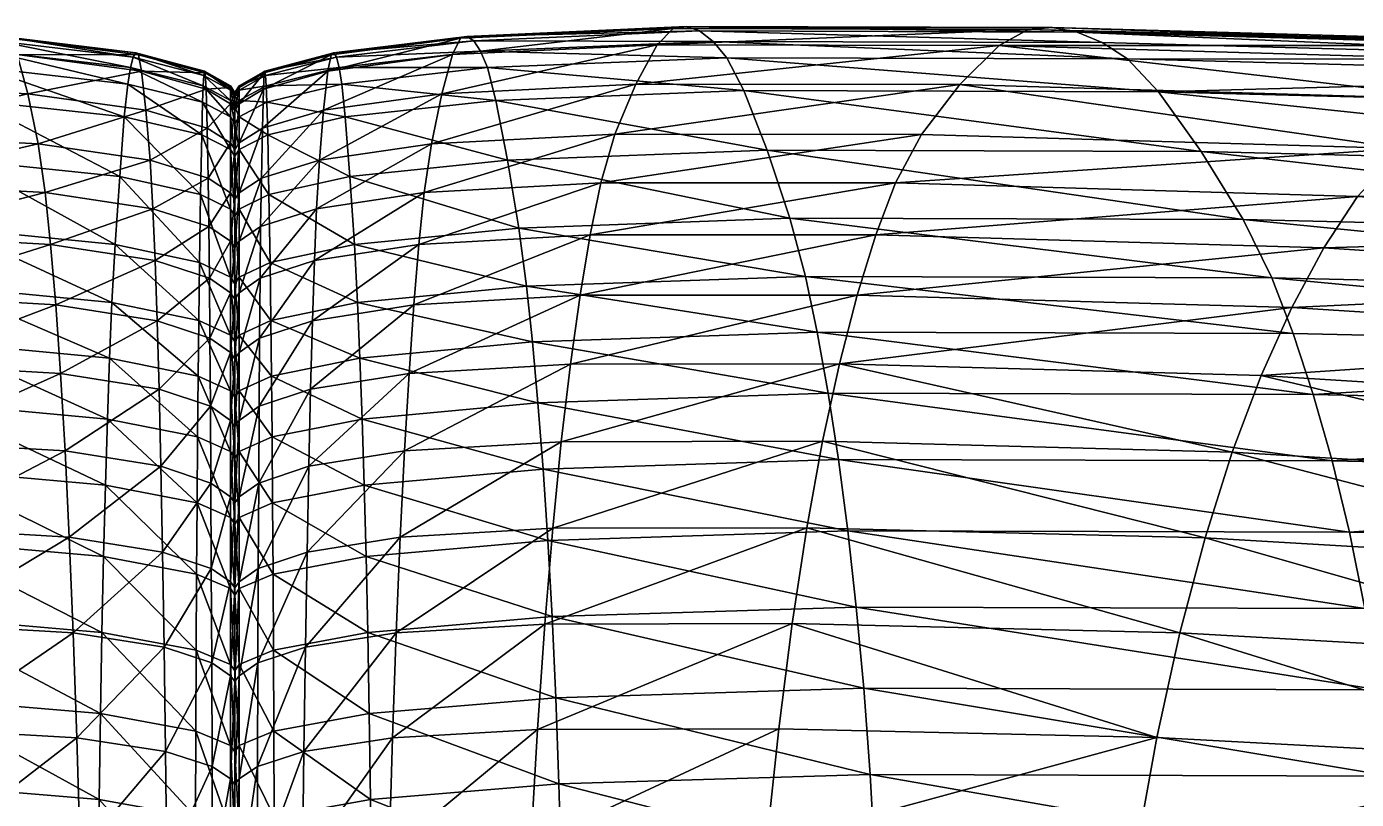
# Model space of a CAD drawing. Header units: centimetres. Extents: x -472 to 472, y -389 to 389.
# Drawn here: x 11.6 to 88.1, y 344.2 to 388.6 of the extents above; entities that cross this region are included whole.
import ezdxf

# ---------------------------------------------------------------- set-up
doc = ezdxf.new("R2010")
doc.units = ezdxf.units.CM
doc.layers.add('Box001', color=7, linetype='Continuous', true_color=0x8c58e1)

msp = doc.modelspace()

# ---------------------------------------------------------------- meshes
at = {"layer": 'Box001', "color": 34, "true_color": 0xb1581a}
mesh = msp.add_polyface(dxfattribs=at)
corners = [(-4.699, 386.861, 60.257), (9.079, 386.294, 60.283), (8.593, 384.409, 31.081), (-3.912, 387.802, 83.367), (9.472, 387.234, 83.385), (-2.356, 388.649, 128.463), (10.25, 388.082, 128.462), (9.863, 387.832, 106.145), (-3.129, 388.4, 106.136), (-5.67, 384.976, 31.044), (7.924, 380.979, -9.982), (0.543, 385.347, 210.969), (11.7, 384.782, 210.919), (11.085, 387.039, 176.159), (-0.686, 387.606, 176.185), (1.741, 382.467, 244.727), (12.299, 381.906, 244.651), (2.557, 379.668, 267.585), (12.706, 379.11, 267.488), (-1.597, 388.546, 150.248), (10.629, 387.978, 150.237), (17.759, 386.886, 106.159), (17.913, 387.135, 128.461), (17.602, 386.289, 83.415), (17.445, 385.349, 60.327), (17.25, 383.465, 31.142), (16.983, 380.037, -9.897), (18.733, 380.97, 244.524), (18.493, 383.841, 210.836), (18.247, 386.095, 176.116), (18.065, 387.032, 150.219)]
mesh.append_faces([[corners[k] for k in face] for face in [(0, 1, 2), (3, 4, 1), (5, 6, 7), (8, 7, 4), (9, 2, 10), (11, 12, 13), (13, 14, 11), (12, 11, 15), (15, 16, 12), (17, 18, 16), (16, 15, 17), (19, 20, 6), (20, 19, 14), (14, 13, 20), (21, 7, 6), (6, 22, 21), (7, 21, 23), (23, 4, 7), (1, 24, 25), (25, 2, 1), (24, 1, 4), (4, 23, 24), (26, 10, 2), (2, 25, 26), (27, 16, 18), (12, 28, 29), (29, 13, 12), (28, 12, 16), (16, 27, 28), (20, 30, 22), (22, 6, 20), (30, 20, 13), (13, 29, 30)]], dxfattribs={"vtx2": -1, "color": 34})
mesh = msp.add_polyface(dxfattribs=at)
corners = [(50.334, 388.4, 106.136), (37.342, 387.832, 106.145), (36.955, 388.082, 128.462), (49.561, 388.649, 128.463), (72.046, 388.337, 106.167), (73.484, 387.736, 83.397), (51.117, 387.802, 83.367), (37.733, 387.234, 83.385), (76.715, 384.905, 31.074), (52.876, 384.976, 31.044), (51.904, 386.861, 60.257), (38.127, 386.294, 60.283), (38.612, 384.409, 31.081), (74.93, 386.793, 60.286), (54.213, 381.544, -10.033), (39.281, 380.979, -9.982), (79.172, 381.472, -10.002), (48.802, 388.546, 150.248), (69.231, 388.492, 150.282), (70.625, 388.59, 128.495), (36.576, 387.978, 150.237), (36.12, 387.039, 176.159), (47.892, 387.606, 176.185), (67.557, 387.56, 176.222), (34.907, 381.906, 244.651), (45.464, 382.467, 244.727), (46.662, 385.347, 210.969), (65.296, 385.313, 211.009), (63.093, 382.447, 244.768), (35.506, 384.782, 210.919), (44.649, 379.668, 267.585), (61.592, 379.658, 267.626), (34.499, 379.11, 267.488)]
mesh.append_faces([[corners[k] for k in face] for face in [(0, 1, 2), (2, 3, 0), (4, 0, 3), (5, 6, 0), (1, 0, 6), (6, 7, 1), (8, 9, 10), (11, 10, 9), (9, 12, 11), (10, 11, 7), (7, 6, 10), (13, 10, 6), (14, 15, 12), (12, 9, 14), (16, 14, 9), (17, 18, 19), (19, 3, 17), (20, 17, 3), (3, 2, 20), (17, 20, 21), (21, 22, 17), (18, 17, 22), (22, 23, 18), (24, 25, 26), (27, 26, 25), (25, 28, 27), (26, 27, 23), (23, 22, 26), (29, 26, 22), (22, 21, 29), (30, 31, 28), (28, 25, 30), (32, 30, 25)]], dxfattribs={"vtx2": -1, "color": 34})
mesh = msp.add_polyface(dxfattribs=at)
corners = [(49.561, 388.649, 128.463), (70.625, 388.59, 128.495), (72.046, 388.337, 106.167), (50.334, 388.4, 106.136), (73.484, 387.736, 83.397), (51.904, 386.861, 60.257), (74.93, 386.793, 60.286), (76.715, 384.905, 31.074), (51.117, 387.802, 83.367), (54.213, 381.544, -10.033), (79.172, 381.472, -10.002), (81.582, 377.553, -50.989), (55.524, 377.628, -51.022), (52.876, 384.976, 31.044), (87.696, 359.584, -167.553), (58.852, 359.669, -167.599), (58.311, 363.769, -146.581), (86.702, 363.687, -146.539), (88.592, 355.192, -187.807), (59.339, 355.281, -187.856), (83.229, 374.211, -79.934), (56.42, 374.287, -79.969), (84.459, 371.006, -102.629), (57.09, 371.083, -102.666), (57.722, 367.575, -124.904), (85.62, 367.496, -124.864), (77.955, 353.799, 356.139), (79.398, 359.261, 343.696), (56.501, 359.842, 343.958), (59.392, 373.211, 300.783), (84.377, 372.509, 300.691), (86.229, 375.932, 284.573), (60.467, 376.671, 284.619), (58.37, 369.263, 316.084), (82.617, 368.6, 315.94), (80.955, 364.189, 330.285), (57.405, 364.812, 330.487), (67.557, 387.56, 176.222), (65.296, 385.313, 211.009), (94.523, 384.457, 211.061), (63.093, 382.447, 244.768), (90.742, 381.636, 244.791), (88.164, 378.884, 267.617), (61.592, 379.658, 267.626)]
mesh.append_faces([[corners[k] for k in face] for face in [(0, 1, 2), (3, 2, 4), (5, 6, 7), (8, 4, 6), (9, 10, 11), (11, 12, 9), (13, 7, 10), (14, 15, 16), (16, 17, 14), (18, 19, 15), (20, 21, 12), (12, 11, 20), (21, 20, 22), (22, 23, 21), (24, 25, 17), (17, 16, 24), (25, 24, 23), (23, 22, 25), (26, 27, 28), (29, 30, 31), (31, 32, 29), (30, 29, 33), (33, 34, 30), (35, 34, 33), (33, 36, 35), (27, 35, 36), (36, 28, 27), (37, 38, 39), (38, 40, 41), (42, 43, 32), (32, 31, 42), (41, 40, 43)]], dxfattribs={"vtx2": -1, "color": 34})
mesh = msp.add_polyface(dxfattribs=at)
corners = [(106.097, 387.392, 106.271), (72.046, 388.337, 106.167), (70.625, 388.59, 128.495), (103.661, 387.656, 128.591), (108.563, 386.782, 83.51), (73.484, 387.736, 83.397), (111.041, 385.832, 60.409), (114.102, 383.939, 31.211), (76.715, 384.905, 31.074), (74.93, 386.793, 60.286), (122.444, 376.578, -50.803), (81.582, 377.553, -50.989), (79.172, 381.472, -10.002), (118.313, 380.5, -9.841), (59.339, 355.281, -187.856), (88.592, 355.192, -187.807), (89.379, 350.515, -207.201), (58.852, 359.669, -167.599), (87.696, 359.584, -167.553), (125.267, 373.233, -79.727), (83.229, 374.211, -79.934), (127.377, 370.025, -102.403), (84.459, 371.006, -102.629), (86.702, 363.687, -146.539), (85.62, 367.496, -124.864), (129.367, 366.513, -124.616), (79.398, 359.261, 343.696), (77.955, 353.799, 356.139), (103.629, 352.347, 355.284), (105.771, 357.705, 342.996), (115.951, 373.991, 284.421), (86.229, 375.932, 284.573), (84.377, 372.509, 300.691), (113.192, 370.657, 300.423), (82.617, 368.6, 315.94), (80.955, 364.189, 330.285), (108.089, 362.531, 329.738), (110.567, 366.842, 315.538), (69.231, 388.492, 150.282), (101.271, 387.572, 150.371), (67.557, 387.56, 176.222), (98.4, 386.664, 176.298), (94.523, 384.457, 211.061), (90.742, 381.636, 244.791), (65.296, 385.313, 211.009), (118.829, 376.862, 267.559), (88.164, 378.884, 267.617), (122.657, 379.527, 244.814), (61.592, 379.658, 267.626)]
mesh.append_faces([[corners[k] for k in face] for face in [(0, 1, 2), (2, 3, 0), (1, 0, 4), (4, 5, 1), (6, 7, 8), (8, 9, 6), (4, 6, 9), (9, 5, 4), (10, 11, 12), (13, 12, 8), (14, 15, 16), (17, 18, 15), (19, 20, 11), (21, 22, 20), (23, 24, 25), (24, 22, 21), (26, 27, 28), (28, 29, 26), (30, 31, 32), (33, 32, 34), (35, 26, 29), (29, 36, 35), (34, 35, 36), (36, 37, 34), (38, 39, 3), (3, 2, 38), (39, 38, 40), (40, 41, 39), (42, 41, 40), (43, 42, 44), (45, 46, 31), (47, 43, 46), (48, 46, 43)]], dxfattribs={"vtx2": -1, "color": 34})
mesh = msp.add_polyface(dxfattribs=at)
corners = [(46.662, 385.347, 210.969), (35.506, 384.782, 210.919), (34.907, 381.906, 244.651), (44.649, 379.668, 267.585), (34.499, 379.11, 267.488), (34.193, 376.118, 284.463), (45.464, 382.467, 244.727), (29.761, 385.349, 60.327), (38.127, 386.294, 60.283), (38.612, 384.409, 31.081), (29.955, 383.465, 31.142), (25.453, 384.309, 60.375), (25.414, 385.248, 83.447), (29.603, 386.289, 83.415), (37.733, 387.234, 83.385), (25.336, 386.094, 128.459), (29.292, 387.135, 128.461), (29.447, 386.886, 106.159), (37.342, 387.832, 106.145), (36.955, 388.082, 128.462), (25.375, 385.845, 106.175), (30.222, 380.037, -9.897), (39.281, 380.979, -9.982), (39.937, 377.064, -50.956), (30.485, 376.124, -50.846), (25.569, 379, -9.803), (25.502, 382.426, 31.209), (29.14, 387.032, 150.219), (36.576, 387.978, 150.237), (25.298, 385.992, 150.198), (28.958, 386.095, 176.116), (36.12, 387.039, 176.159), (28.712, 383.841, 210.836), (28.473, 380.97, 244.524), (28.31, 378.18, 267.325), (28.187, 375.196, 284.266)]
mesh.append_faces([[corners[k] for k in face] for face in [(0, 1, 2), (3, 4, 5), (6, 2, 4), (7, 8, 9), (9, 10, 7), (11, 7, 10), (12, 13, 7), (8, 7, 13), (13, 14, 8), (15, 16, 17), (18, 17, 16), (16, 19, 18), (17, 18, 14), (14, 13, 17), (20, 17, 13), (21, 22, 23), (23, 24, 21), (25, 21, 24), (26, 10, 21), (22, 21, 10), (10, 9, 22), (27, 28, 19), (19, 16, 27), (29, 27, 16), (28, 27, 30), (30, 31, 28), (1, 32, 33), (33, 2, 1), (32, 1, 31), (31, 30, 32), (4, 34, 35), (34, 4, 2), (2, 33, 34)]], dxfattribs={"vtx2": -1, "color": 34})
mesh = msp.add_polyface(dxfattribs=at)
corners = [(21.831, 385.845, 106.175), (17.759, 386.886, 106.159), (17.913, 387.135, 128.461), (21.869, 386.094, 128.459), (21.791, 385.248, 83.447), (17.602, 386.289, 83.415), (23.354, 384.993, 106.188), (23.354, 385.243, 128.458), (23.603, 384.615, 106.194), (23.603, 384.018, 83.485), (23.354, 384.397, 83.474), (23.354, 383.458, 60.415), (21.752, 384.309, 60.375), (23.603, 383.079, 60.432), (17.445, 385.349, 60.327), (21.703, 382.426, 31.209), (17.25, 383.465, 31.142), (23.354, 384.206, 176.029), (21.953, 385.056, 176.068), (22.014, 382.806, 210.745), (18.493, 383.841, 210.836), (18.247, 386.095, 176.116), (23.603, 384.864, 128.458), (23.354, 385.14, 150.182), (21.907, 385.992, 150.198), (23.603, 384.762, 150.175), (18.065, 387.032, 150.219)]
mesh.append_faces([[corners[k] for k in face] for face in [(0, 1, 2), (2, 3, 0), (1, 0, 4), (4, 5, 1), (6, 0, 3), (3, 7, 6), (8, 6, 7), (6, 8, 9), (9, 10, 6), (0, 6, 10), (10, 4, 0), (11, 12, 4), (4, 10, 11), (13, 11, 10), (10, 9, 13), (14, 12, 15), (15, 16, 14), (12, 14, 5), (5, 4, 12), (17, 18, 19), (20, 19, 18), (18, 21, 20), (22, 7, 23), (24, 23, 7), (7, 3, 24), (23, 24, 18), (18, 17, 23), (25, 23, 17), (26, 24, 3), (3, 2, 26), (24, 26, 21), (21, 18, 24)]], dxfattribs={"vtx2": -1, "color": 34})
mesh = msp.add_polyface(dxfattribs=at)
corners = [(29.955, 383.465, 31.142), (25.502, 382.426, 31.209), (25.453, 384.309, 60.375), (29.761, 385.349, 60.327), (25.414, 385.248, 83.447), (23.851, 383.458, 60.415), (23.603, 383.079, 60.432), (23.603, 384.018, 83.485), (23.851, 384.397, 83.474), (23.851, 384.993, 106.188), (23.603, 384.615, 106.194), (23.603, 384.864, 128.458), (23.851, 385.243, 128.458), (25.375, 385.845, 106.175), (25.336, 386.094, 128.459), (29.447, 386.886, 106.159), (29.603, 386.289, 83.415), (29.292, 387.135, 128.461), (25.298, 385.992, 150.198), (29.14, 387.032, 150.219), (25.253, 385.056, 176.068), (28.958, 386.095, 176.116), (23.851, 385.14, 150.182), (23.603, 384.762, 150.175), (23.603, 383.828, 176.012), (23.851, 384.206, 176.029), (23.851, 381.96, 210.67), (25.191, 382.806, 210.745), (28.712, 383.841, 210.836), (23.354, 385.243, 128.458), (23.354, 385.14, 150.182), (23.354, 384.206, 176.029)]
mesh.append_faces([[corners[k] for k in face] for face in [(0, 1, 2), (3, 2, 4), (5, 6, 7), (7, 8, 5), (2, 5, 8), (8, 4, 2), (9, 10, 11), (11, 12, 9), (13, 9, 12), (12, 14, 13), (9, 13, 4), (4, 8, 9), (10, 9, 8), (8, 7, 10), (15, 13, 14), (16, 4, 13), (17, 14, 18), (19, 18, 20), (20, 21, 19), (22, 18, 14), (14, 12, 22), (23, 22, 12), (12, 11, 23), (22, 23, 24), (24, 25, 22), (18, 22, 25), (25, 20, 18), (20, 25, 26), (27, 28, 21), (21, 20, 27), (29, 11, 10), (30, 23, 11), (31, 24, 23)]], dxfattribs={"vtx2": -1, "color": 34})
mesh = msp.add_polyface(dxfattribs=at)
corners = [(145.401, 384.965, 106.517), (106.097, 387.392, 106.271), (103.661, 387.656, 128.591), (149.051, 384.334, 83.781), (108.563, 386.782, 83.51), (111.041, 385.832, 60.409), (114.102, 383.939, 31.211), (152.72, 383.368, 60.706), (79.172, 381.472, -10.002), (118.313, 380.5, -9.841), (122.444, 376.578, -50.803), (76.715, 384.905, 31.074), (132.926, 358.591, -167.258), (134.461, 354.191, -187.484), (88.592, 355.192, -187.807), (87.696, 359.584, -167.553), (131.222, 362.7, -146.268), (86.702, 363.687, -146.539), (81.582, 377.553, -50.989), (125.267, 373.233, -79.727), (83.229, 374.211, -79.934), (127.377, 370.025, -102.403), (129.367, 366.513, -124.616), (85.62, 367.496, -124.864), (127.997, 349.652, 353.696), (130.812, 354.815, 341.695), (105.771, 357.705, 342.996), (115.951, 373.991, 284.421), (113.192, 370.657, 300.423), (140.617, 367.217, 299.924), (110.567, 366.842, 315.538), (137.145, 363.578, 314.791), (84.377, 372.509, 300.691), (82.617, 368.6, 315.94), (133.87, 359.451, 328.721), (108.089, 362.531, 329.738), (118.829, 376.862, 267.559), (144.261, 370.387, 284.138), (141.795, 385.256, 128.815), (101.271, 387.572, 150.371), (138.258, 385.206, 150.574), (98.4, 386.664, 176.298), (134.007, 384.354, 176.466), (94.523, 384.457, 211.061), (90.742, 381.636, 244.791), (122.657, 379.527, 244.814), (128.261, 382.242, 211.165), (86.229, 375.932, 284.573), (88.164, 378.884, 267.617)]
mesh.append_faces([[corners[k] for k in face] for face in [(0, 1, 2), (3, 4, 1), (5, 4, 3), (6, 5, 7), (8, 9, 10), (11, 6, 9), (12, 13, 14), (14, 15, 12), (16, 12, 15), (15, 17, 16), (18, 10, 19), (20, 19, 21), (22, 16, 17), (21, 22, 23), (24, 25, 26), (27, 28, 29), (28, 30, 31), (32, 28, 27), (33, 30, 28), (34, 35, 26), (26, 25, 34), (35, 34, 31), (31, 30, 35), (36, 27, 37), (38, 2, 39), (40, 39, 41), (41, 42, 40), (43, 44, 45), (45, 46, 43), (41, 43, 46), (46, 42, 41), (47, 27, 36), (48, 36, 45)]], dxfattribs={"vtx2": -1, "color": 34})
mesh = msp.add_polyface(dxfattribs=at)
corners = [(23.851, 383.458, 60.415), (25.453, 384.309, 60.375), (25.502, 382.426, 31.209), (23.851, 381.576, 31.264), (23.603, 383.079, 60.432), (23.603, 381.198, 31.288), (30.485, 376.124, -50.846), (25.634, 375.09, -50.726), (25.569, 379, -9.803), (30.222, 380.037, -9.897), (23.851, 378.152, -9.726), (23.851, 374.244, -50.627), (23.603, 377.775, -9.692), (23.851, 381.96, 210.67), (23.603, 381.583, 210.637), (23.603, 378.724, 244.221), (23.851, 379.099, 244.271), (25.191, 382.806, 210.745), (25.131, 379.941, 244.385), (25.253, 385.056, 176.068), (23.851, 384.206, 176.029), (23.603, 383.828, 176.012), (28.712, 383.841, 210.836), (28.473, 380.97, 244.524), (25.09, 377.157, 267.146), (23.851, 376.32, 267), (23.851, 373.352, 283.872), (23.603, 375.949, 266.935), (28.31, 378.18, 267.325), (25.06, 374.182, 284.049), (28.187, 375.196, 284.266), (23.354, 381.96, 210.67), (23.354, 379.099, 244.271)]
mesh.append_faces([[corners[k] for k in face] for face in [(0, 1, 2), (2, 3, 0), (4, 0, 3), (3, 5, 4), (6, 7, 8), (9, 8, 2), (10, 8, 7), (7, 11, 10), (12, 10, 11), (10, 12, 5), (5, 3, 10), (8, 10, 3), (3, 2, 8), (13, 14, 15), (15, 16, 13), (17, 13, 16), (16, 18, 17), (13, 17, 19), (14, 13, 20), (20, 21, 14), (22, 17, 18), (18, 23, 22), (24, 25, 26), (25, 24, 18), (18, 16, 25), (27, 25, 16), (16, 15, 27), (28, 24, 29), (29, 30, 28), (24, 28, 23), (23, 18, 24), (31, 14, 21), (32, 15, 14)]], dxfattribs={"vtx2": -1, "color": 34})
mesh = msp.add_polyface(dxfattribs=at)
corners = [(23.354, 383.458, 60.415), (23.603, 383.079, 60.432), (23.603, 381.198, 31.288), (23.354, 381.576, 31.264), (21.752, 384.309, 60.375), (21.703, 382.426, 31.209), (21.637, 379, -9.803), (16.983, 380.037, -9.897), (17.25, 383.465, 31.142), (21.571, 375.09, -50.726), (16.721, 376.124, -50.846), (23.354, 378.152, -9.726), (23.603, 377.775, -9.692), (23.603, 373.868, -50.583), (23.354, 374.244, -50.627), (13.012, 376.118, 284.463), (19.018, 375.196, 284.266), (18.896, 378.18, 267.325), (22.115, 377.157, 267.146), (22.145, 374.182, 284.049), (22.074, 379.941, 244.385), (18.733, 380.97, 244.524), (23.354, 376.32, 267), (23.603, 375.949, 266.935), (23.603, 378.724, 244.221), (23.354, 379.099, 244.271), (23.603, 383.828, 176.012), (23.354, 384.206, 176.029), (23.354, 381.96, 210.67), (22.014, 382.806, 210.745), (23.603, 381.583, 210.637), (18.493, 383.841, 210.836)]
mesh.append_faces([[corners[k] for k in face] for face in [(0, 1, 2), (2, 3, 0), (4, 0, 3), (3, 5, 4), (6, 7, 8), (8, 5, 6), (7, 6, 9), (9, 10, 7), (11, 6, 5), (5, 3, 11), (12, 11, 3), (3, 2, 12), (11, 12, 13), (6, 11, 14), (14, 9, 6), (15, 16, 17), (18, 17, 16), (16, 19, 18), (17, 18, 20), (20, 21, 17), (22, 18, 19), (22, 23, 24), (24, 25, 22), (18, 22, 25), (25, 20, 18), (26, 27, 28), (29, 28, 27), (28, 29, 20), (20, 25, 28), (30, 28, 25), (29, 31, 21), (21, 20, 29)]], dxfattribs={"vtx2": -1, "color": 34})
mesh = msp.add_polyface(dxfattribs=at)
corners = [(5.775, 354.297, 356.453), (14.316, 353.801, 356.193), (14.087, 359.293, 343.718), (5.319, 359.807, 343.945), (3.751, 373.202, 300.751), (13.303, 372.655, 300.609), (13.012, 376.118, 284.463), (3.168, 376.672, 284.581), (4.305, 369.245, 316.058), (13.58, 368.705, 315.891), (13.842, 364.256, 330.273), (4.828, 364.785, 330.468), (12.706, 379.11, 267.488), (2.557, 379.668, 267.585), (7.924, 380.979, -9.982), (16.983, 380.037, -9.897), (16.721, 376.124, -50.846), (7.269, 377.064, -50.956), (16.541, 372.787, -79.765), (6.821, 373.725, -79.892), (16.407, 369.586, -102.437), (6.486, 370.522, -102.58), (6.17, 367.016, -124.808), (16.281, 366.083, -124.647), (16.163, 362.282, -146.296), (5.875, 363.211, -146.474), (16.055, 358.189, -167.281), (5.605, 359.114, -167.48), (15.958, 353.81, -187.503), (5.361, 354.729, -187.724), (19.448, 358.436, 343.341), (19.35, 363.375, 329.947), (19.245, 367.807, 315.613), (19.018, 375.196, 284.266), (19.135, 371.743, 300.374), (18.896, 378.18, 267.325), (18.733, 380.97, 244.524)]
mesh.append_faces([[corners[k] for k in face] for face in [(0, 1, 2), (2, 3, 0), (4, 5, 6), (6, 7, 4), (5, 4, 8), (8, 9, 5), (10, 11, 3), (3, 2, 10), (11, 10, 9), (9, 8, 11), (12, 13, 7), (7, 6, 12), (14, 15, 16), (16, 17, 14), (18, 19, 17), (17, 16, 18), (19, 18, 20), (20, 21, 19), (22, 23, 24), (24, 25, 22), (23, 22, 21), (21, 20, 23), (26, 27, 25), (25, 24, 26), (27, 26, 28), (28, 29, 27), (30, 2, 1), (31, 10, 2), (32, 9, 10), (33, 6, 5), (34, 5, 9), (35, 12, 6), (12, 35, 36)]], dxfattribs={"vtx2": -1, "color": 34})
mesh = msp.add_polyface(dxfattribs=at)
corners = [(39.281, 380.979, -9.982), (54.213, 381.544, -10.033), (55.524, 377.628, -51.022), (39.937, 377.064, -50.956), (58.852, 359.669, -167.599), (41.6, 359.114, -167.48), (41.33, 363.211, -146.474), (58.311, 363.769, -146.581), (59.339, 355.281, -187.856), (41.844, 354.729, -187.724), (56.42, 374.287, -79.969), (40.385, 373.725, -79.892), (57.09, 371.083, -102.666), (40.72, 370.522, -102.58), (41.036, 367.016, -124.808), (57.722, 367.575, -124.904), (56.501, 359.842, 343.958), (55.661, 354.338, 356.462), (77.955, 353.799, 356.139), (41.43, 354.297, 356.453), (41.887, 359.807, 343.945), (43.455, 373.202, 300.751), (59.392, 373.211, 300.783), (60.467, 376.671, 284.619), (44.038, 376.672, 284.581), (33.902, 372.655, 300.609), (33.625, 368.705, 315.891), (42.901, 369.245, 316.058), (58.37, 369.263, 316.084), (33.118, 359.293, 343.718), (42.377, 364.785, 330.468), (57.405, 364.812, 330.487), (33.363, 364.256, 330.273), (34.193, 376.118, 284.463), (44.649, 379.668, 267.585), (61.592, 379.658, 267.626)]
mesh.append_faces([[corners[k] for k in face] for face in [(0, 1, 2), (2, 3, 0), (4, 5, 6), (6, 7, 4), (5, 4, 8), (8, 9, 5), (10, 11, 3), (3, 2, 10), (11, 10, 12), (12, 13, 11), (14, 15, 7), (7, 6, 14), (15, 14, 13), (13, 12, 15), (16, 17, 18), (19, 17, 16), (16, 20, 19), (21, 22, 23), (23, 24, 21), (25, 21, 24), (26, 27, 21), (22, 21, 27), (27, 28, 22), (29, 20, 30), (31, 30, 20), (20, 16, 31), (30, 31, 28), (28, 27, 30), (32, 30, 27), (33, 24, 34), (35, 34, 24), (24, 23, 35)]], dxfattribs={"vtx2": -1, "color": 34})
mesh = msp.add_polyface(dxfattribs=at)
corners = [(41.887, 359.807, 343.945), (33.118, 359.293, 343.718), (32.89, 353.801, 356.193), (44.038, 376.672, 284.581), (34.193, 376.118, 284.463), (33.902, 372.655, 300.609), (43.455, 373.202, 300.751), (33.625, 368.705, 315.891), (42.377, 364.785, 330.468), (33.363, 364.256, 330.273), (42.901, 369.245, 316.058), (25.774, 361.261, -146.099), (31.042, 362.282, -146.296), (31.15, 358.189, -167.281), (41.6, 359.114, -167.48), (41.33, 363.211, -146.474), (41.844, 354.729, -187.724), (25.801, 357.172, -167.063), (31.248, 353.81, -187.503), (30.924, 366.083, -124.647), (41.036, 367.016, -124.808), (25.744, 365.057, -124.471), (25.713, 368.558, -102.279), (30.798, 369.586, -102.437), (40.72, 370.522, -102.58), (25.634, 375.09, -50.726), (30.485, 376.124, -50.846), (30.664, 372.787, -79.765), (40.385, 373.725, -79.892), (39.937, 377.064, -50.956), (25.679, 371.755, -79.624), (27.757, 358.436, 343.341), (27.666, 352.974, 355.758), (28.071, 371.743, 300.374), (28.187, 375.196, 284.266), (27.96, 367.807, 315.613), (27.855, 363.375, 329.947), (34.499, 379.11, 267.488)]
mesh.append_faces([[corners[k] for k in face] for face in [(0, 1, 2), (3, 4, 5), (6, 5, 7), (8, 9, 1), (10, 7, 9), (11, 12, 13), (14, 13, 12), (12, 15, 14), (13, 14, 16), (17, 13, 18), (19, 20, 15), (15, 12, 19), (21, 19, 12), (22, 23, 19), (20, 19, 23), (23, 24, 20), (25, 26, 27), (28, 27, 26), (26, 29, 28), (27, 28, 24), (24, 23, 27), (30, 27, 23), (1, 31, 32), (33, 5, 4), (4, 34, 33), (5, 33, 35), (35, 7, 5), (9, 36, 31), (31, 1, 9), (36, 9, 7), (7, 35, 36), (34, 4, 37)]], dxfattribs={"vtx2": -1, "color": 34})
mesh = msp.add_polyface(dxfattribs=at)
corners = [(23.603, 373.868, -50.583), (23.354, 374.244, -50.627), (23.354, 378.152, -9.726), (21.526, 371.755, -79.624), (16.541, 372.787, -79.765), (16.721, 376.124, -50.846), (21.571, 375.09, -50.726), (21.493, 368.558, -102.279), (16.407, 369.586, -102.437), (23.354, 370.912, -79.509), (23.603, 370.536, -79.458), (23.603, 367.342, -102.092), (23.354, 367.716, -102.15), (23.354, 364.218, -124.326), (21.461, 365.057, -124.471), (16.281, 366.083, -124.647), (22.202, 366.818, 315.306), (19.245, 367.807, 315.613), (19.35, 363.375, 329.947), (23.354, 369.918, 299.902), (23.603, 369.553, 299.808), (23.603, 372.983, 283.793), (23.354, 373.352, 283.872), (22.175, 370.739, 300.115), (22.145, 374.182, 284.049), (23.354, 366.009, 315.056), (23.603, 365.65, 314.945), (19.135, 371.743, 300.374), (19.018, 375.196, 284.266), (13.303, 372.655, 300.609), (13.58, 368.705, 315.891), (23.354, 376.32, 267), (23.603, 375.949, 266.935)]
mesh.append_faces([[corners[k] for k in face] for face in [(0, 1, 2), (3, 4, 5), (5, 6, 3), (4, 3, 7), (7, 8, 4), (9, 3, 6), (6, 1, 9), (10, 9, 1), (11, 12, 9), (3, 9, 12), (12, 7, 3), (13, 14, 7), (7, 12, 13), (14, 15, 8), (8, 7, 14), (16, 17, 18), (19, 20, 21), (21, 22, 19), (23, 19, 22), (22, 24, 23), (19, 23, 16), (16, 25, 19), (20, 19, 25), (25, 26, 20), (27, 23, 24), (24, 28, 27), (29, 27, 28), (30, 17, 27), (23, 27, 17), (17, 16, 23), (24, 22, 31), (32, 31, 22)]], dxfattribs={"vtx2": -1, "color": 34})
mesh = msp.add_polyface(dxfattribs=at)
corners = [(23.851, 374.244, -50.627), (23.603, 373.868, -50.583), (23.603, 377.775, -9.692), (30.924, 366.083, -124.647), (25.744, 365.057, -124.471), (25.713, 368.558, -102.279), (23.603, 367.342, -102.092), (23.851, 367.716, -102.15), (23.851, 364.218, -124.326), (23.851, 370.912, -79.509), (23.603, 370.536, -79.458), (25.679, 371.755, -79.624), (25.634, 375.09, -50.726), (30.664, 372.787, -79.765), (30.798, 369.586, -102.437), (25.031, 370.739, 300.115), (28.071, 371.743, 300.374), (28.187, 375.196, 284.266), (25.06, 374.182, 284.049), (25.003, 366.818, 315.306), (27.96, 367.807, 315.613), (23.851, 369.918, 299.902), (23.851, 373.352, 283.872), (23.603, 369.553, 299.808), (23.603, 372.983, 283.793), (23.603, 365.65, 314.945), (23.851, 366.009, 315.056), (23.851, 376.32, 267), (23.603, 375.949, 266.935), (25.09, 377.157, 267.146), (23.354, 374.244, -50.627), (23.354, 370.912, -79.509), (23.354, 367.716, -102.15), (23.603, 363.845, -124.262), (23.354, 373.352, 283.872)]
mesh.append_faces([[corners[k] for k in face] for face in [(0, 1, 2), (3, 4, 5), (6, 7, 8), (7, 5, 4), (9, 10, 1), (1, 0, 9), (11, 9, 0), (0, 12, 11), (9, 11, 5), (5, 7, 9), (10, 9, 7), (7, 6, 10), (13, 11, 12), (14, 5, 11), (15, 16, 17), (17, 18, 15), (16, 15, 19), (19, 20, 16), (21, 15, 18), (18, 22, 21), (23, 21, 22), (22, 24, 23), (21, 23, 25), (25, 26, 21), (15, 21, 26), (26, 19, 15), (27, 28, 24), (24, 22, 27), (22, 18, 29), (30, 1, 10), (31, 10, 6), (32, 6, 33), (34, 24, 28)]], dxfattribs={"vtx2": -1, "color": 34})
mesh = msp.add_polyface(dxfattribs=at)
corners = [(31.042, 362.282, -146.296), (25.774, 361.261, -146.099), (25.744, 365.057, -124.471), (23.851, 364.218, -124.326), (23.851, 360.425, -145.938), (23.603, 363.845, -124.262), (23.603, 360.053, -145.867), (23.603, 367.342, -102.092), (23.851, 367.716, -102.15), (24.977, 362.407, 329.589), (23.851, 361.614, 329.296), (23.851, 356.721, 342.586), (25.003, 366.818, 315.306), (23.851, 366.009, 315.056), (23.603, 361.262, 329.165), (23.603, 365.65, 314.945), (27.855, 363.375, 329.947), (24.952, 357.493, 342.925), (27.96, 367.807, 315.613), (23.354, 364.218, -124.326), (23.354, 360.425, -145.938), (21.461, 365.057, -124.471), (21.432, 361.261, -146.099), (23.354, 367.716, -102.15), (16.281, 366.083, -124.647), (16.163, 362.282, -146.296), (21.405, 357.172, -167.063), (14.087, 359.293, 343.718), (19.448, 358.436, 343.341), (19.35, 363.375, 329.947), (22.228, 362.407, 329.589), (22.202, 366.818, 315.306), (13.842, 364.256, 330.273), (19.245, 367.807, 315.613), (23.354, 361.614, 329.296), (22.253, 357.493, 342.925), (23.354, 356.721, 342.586), (23.354, 366.009, 315.056)]
mesh.append_faces([[corners[k] for k in face] for face in [(0, 1, 2), (3, 2, 1), (1, 4, 3), (5, 3, 4), (4, 6, 5), (3, 5, 7), (2, 3, 8), (9, 10, 11), (10, 9, 12), (12, 13, 10), (14, 10, 13), (13, 15, 14), (16, 9, 17), (9, 16, 18), (18, 12, 9), (19, 5, 6), (6, 20, 19), (21, 19, 20), (20, 22, 21), (5, 19, 23), (24, 21, 22), (22, 25, 24), (25, 22, 26), (27, 28, 29), (30, 29, 28), (29, 30, 31), (32, 29, 33), (34, 30, 35), (14, 34, 36), (34, 14, 15), (15, 37, 34), (30, 34, 37), (37, 31, 30)]], dxfattribs={"vtx2": -1, "color": 34})
mesh = msp.add_polyface(dxfattribs=at)
corners = [(23.851, 356.34, -166.884), (23.603, 355.97, -166.805), (23.603, 360.053, -145.867), (23.851, 360.425, -145.938), (25.801, 357.172, -167.063), (25.774, 361.261, -146.099), (25.825, 352.798, -187.26), (23.851, 351.971, -187.062), (31.15, 358.189, -167.281), (31.248, 353.81, -187.503), (24.93, 352.065, 355.28), (27.666, 352.974, 355.758), (27.757, 358.436, 343.341), (24.952, 357.493, 342.925), (23.851, 356.721, 342.586), (23.851, 351.321, 354.889), (23.603, 356.378, 342.434), (23.603, 350.99, 354.715), (23.851, 361.614, 329.296), (23.603, 361.262, 329.165), (24.977, 362.407, 329.589), (27.855, 363.375, 329.947), (21.405, 357.172, -167.063), (16.055, 358.189, -167.281), (16.163, 362.282, -146.296), (21.38, 352.798, -187.26), (15.958, 353.81, -187.503), (23.354, 356.34, -166.884), (21.432, 361.261, -146.099), (23.354, 360.425, -145.938), (23.603, 351.603, -186.973), (23.354, 351.971, -187.062), (23.354, 356.721, 342.586), (23.354, 351.321, 354.889), (22.253, 357.493, 342.925), (22.276, 352.065, 355.28), (19.448, 358.436, 343.341), (19.539, 352.974, 355.758), (14.316, 353.801, 356.193), (22.228, 362.407, 329.589), (23.354, 361.614, 329.296)]
mesh.append_faces([[corners[k] for k in face] for face in [(0, 1, 2), (2, 3, 0), (4, 0, 3), (3, 5, 4), (0, 4, 6), (1, 0, 7), (8, 4, 5), (9, 6, 4), (10, 11, 12), (12, 13, 10), (13, 14, 15), (14, 16, 17), (18, 19, 16), (16, 14, 18), (14, 13, 20), (13, 12, 21), (22, 23, 24), (23, 22, 25), (25, 26, 23), (27, 22, 28), (28, 29, 27), (1, 27, 29), (29, 2, 1), (27, 1, 30), (22, 27, 31), (16, 32, 33), (32, 34, 35), (34, 36, 37), (38, 37, 36), (36, 34, 39), (34, 32, 40), (32, 16, 19)]], dxfattribs={"vtx2": -1, "color": 34})
mesh = msp.add_polyface(dxfattribs=at)
corners = [(60.428, 340.436, -243.063), (42.389, 339.9, -242.881), (42.241, 345.117, -225.525), (60.133, 345.659, -225.689), (42.058, 350.061, -207.106), (59.768, 350.609, -207.253), (41.844, 354.729, -187.724), (59.339, 355.281, -187.856), (54.186, 341.668, 378.429), (40.625, 341.623, 378.425), (40.281, 334.429, 387.819), (54.888, 348.285, 367.963), (41.009, 348.241, 367.958), (32.487, 341.178, 378.091), (32.679, 347.767, 367.661), (76.632, 347.787, 367.581), (55.661, 354.338, 356.462), (32.89, 353.801, 356.193), (41.43, 354.297, 356.453), (41.887, 359.807, 343.945), (25.865, 343.219, -224.951), (31.406, 344.213, -225.251), (31.466, 339.007, -242.576), (31.333, 349.149, -206.86), (25.846, 348.145, -206.59), (25.825, 352.798, -187.26), (31.248, 353.81, -187.503), (31.15, 358.189, -167.281), (27.666, 352.974, 355.758), (33.118, 359.293, 343.718), (27.582, 346.979, 367.166), (27.505, 340.436, 377.532)]
mesh.append_faces([[corners[k] for k in face] for face in [(0, 1, 2), (2, 3, 0), (4, 5, 3), (3, 2, 4), (5, 4, 6), (6, 7, 5), (8, 9, 10), (9, 8, 11), (11, 12, 9), (13, 9, 12), (12, 14, 13), (15, 11, 8), (16, 11, 15), (17, 18, 19), (18, 17, 14), (14, 12, 18), (16, 18, 12), (12, 11, 16), (20, 21, 22), (1, 22, 21), (21, 2, 1), (23, 4, 2), (2, 21, 23), (24, 23, 21), (25, 26, 23), (4, 23, 26), (26, 6, 4), (6, 26, 27), (28, 17, 29), (17, 28, 30), (30, 14, 17), (31, 13, 14), (14, 30, 31)]], dxfattribs={"vtx2": -1, "color": 34})
mesh = msp.add_polyface(dxfattribs=at)
corners = [(31.333, 349.149, -206.86), (25.846, 348.145, -206.59), (25.825, 352.798, -187.26), (23.851, 347.324, -206.369), (23.603, 346.959, -206.271), (23.603, 351.603, -186.973), (23.851, 351.971, -187.062), (23.851, 356.34, -166.884), (23.603, 355.97, -166.805), (27.666, 352.974, 355.758), (24.93, 352.065, 355.28), (24.908, 346.111, 366.621), (27.582, 346.979, 367.166), (23.851, 351.321, 354.889), (24.952, 357.493, 342.925), (23.603, 350.99, 354.715), (23.851, 356.721, 342.586), (23.603, 345.085, 365.977), (23.851, 345.401, 366.175), (23.354, 351.971, -187.062), (23.354, 356.34, -166.884), (21.38, 352.798, -187.26), (21.405, 357.172, -167.063), (23.354, 347.324, -206.369), (21.359, 348.145, -206.59), (15.872, 349.149, -206.86), (15.958, 353.81, -187.503), (23.354, 351.321, 354.889), (23.603, 356.378, 342.434), (22.276, 352.065, 355.28), (23.354, 356.721, 342.586), (22.297, 346.111, 366.621), (23.354, 345.401, 366.175), (19.539, 352.974, 355.758), (22.253, 357.493, 342.925), (14.526, 347.767, 367.661), (19.624, 346.979, 367.166)]
mesh.append_faces([[corners[k] for k in face] for face in [(0, 1, 2), (3, 4, 5), (5, 6, 3), (1, 3, 6), (6, 2, 1), (2, 6, 7), (6, 5, 8), (9, 10, 11), (11, 12, 9), (13, 10, 14), (15, 13, 16), (13, 15, 17), (17, 18, 13), (10, 13, 18), (18, 11, 10), (5, 19, 20), (19, 21, 22), (23, 24, 21), (21, 19, 23), (4, 23, 19), (19, 5, 4), (24, 25, 26), (26, 21, 24), (27, 15, 28), (29, 27, 30), (27, 29, 31), (31, 32, 27), (15, 27, 32), (32, 17, 15), (33, 29, 34), (35, 36, 33), (29, 33, 36), (36, 31, 29)]], dxfattribs={"vtx2": -1, "color": 34})
mesh = msp.add_polyface(dxfattribs=at)
corners = [(90.593, 340.328, -243.005), (60.428, 340.436, -243.063), (60.133, 345.659, -225.689), (90.05, 345.559, -225.633), (91.015, 334.775, -259.345), (60.658, 334.894, -259.406), (137.893, 339.288, -242.587), (138.615, 333.717, -258.89), (91.511, 322.524, -289.041), (91.319, 328.856, -274.68), (139.137, 327.777, -274.188), (60.823, 328.986, -274.744), (60.928, 322.667, -289.106), (121.232, 330.807, 383.678), (98.383, 332.917, 386.056), (97.074, 325.264, 394.191), (119.615, 323.342, 391.605), (95.873, 314.681, 401.987), (73.457, 326.299, 395.584), (74.376, 334.053, 387.336), (53.01, 326.681, 396.112), (72.593, 315.621, 403.438), (136.961, 344.535, -225.249), (89.379, 350.515, -207.201), (135.812, 349.505, -206.849), (88.592, 355.192, -187.807), (59.768, 350.609, -207.253), (59.339, 355.281, -187.856), (53.559, 334.472, 387.823), (75.436, 341.211, 377.992), (99.921, 339.971, 376.841), (101.674, 346.442, 366.575), (76.632, 347.787, 367.581), (54.186, 341.668, 378.429), (77.955, 353.799, 356.139), (55.661, 354.338, 356.462), (103.629, 352.347, 355.284), (123.184, 337.667, 374.706)]
mesh.append_faces([[corners[k] for k in face] for face in [(0, 1, 2), (2, 3, 0), (1, 0, 4), (4, 5, 1), (6, 0, 3), (7, 4, 0), (8, 9, 10), (9, 4, 7), (11, 9, 8), (8, 12, 11), (9, 11, 5), (5, 4, 9), (13, 14, 15), (16, 15, 17), (18, 15, 14), (14, 19, 18), (20, 18, 19), (15, 18, 21), (22, 3, 23), (24, 23, 25), (26, 23, 3), (3, 2, 26), (23, 26, 27), (28, 19, 29), (30, 29, 19), (19, 14, 30), (29, 30, 31), (31, 32, 29), (33, 29, 32), (32, 34, 35), (34, 32, 31), (31, 36, 34), (37, 30, 14)]], dxfattribs={"vtx2": -1, "color": 34})
mesh = msp.add_polyface(dxfattribs=at)
corners = [(7.229, 326.643, 396.105), (15.042, 326.274, 395.695), (14.89, 334.018, 387.446), (6.925, 334.429, 387.819), (-2.82, 326.791, 396.261), (-3.318, 334.593, 387.96), (-2.34, 316.086, 404.119), (7.523, 315.976, 403.931), (-4.516, 348.429, 368.071), (6.196, 348.241, 367.958), (5.775, 354.297, 356.453), (14.316, 353.801, 356.193), (14.526, 347.767, 367.661), (6.58, 341.623, 378.425), (-3.885, 341.801, 378.552), (14.718, 341.178, 378.091), (15.74, 339.007, -242.576), (4.816, 339.9, -242.881), (4.964, 345.117, -225.525), (15.799, 344.213, -225.251), (15.694, 333.487, -258.862), (4.702, 334.366, -259.202), (4.619, 328.469, -274.517), (15.661, 327.606, -274.138), (15.64, 321.322, -288.433), (4.567, 322.162, -288.854), (19.769, 333.333, 386.825), (19.83, 325.657, 395.01), (15.189, 315.678, 403.468), (5.147, 350.061, -207.106), (15.872, 349.149, -206.86), (5.361, 354.729, -187.724), (15.958, 353.81, -187.503), (19.7, 340.436, 377.532), (19.624, 346.979, 367.166), (19.539, 352.974, 355.758)]
mesh.append_faces([[corners[k] for k in face] for face in [(0, 1, 2), (2, 3, 0), (4, 0, 3), (3, 5, 4), (0, 4, 6), (1, 0, 7), (8, 9, 10), (11, 10, 9), (9, 12, 11), (13, 14, 5), (5, 3, 13), (15, 13, 3), (3, 2, 15), (13, 15, 12), (12, 9, 13), (14, 13, 9), (16, 17, 18), (18, 19, 16), (17, 16, 20), (20, 21, 17), (22, 23, 24), (24, 25, 22), (23, 22, 21), (21, 20, 23), (26, 2, 1), (27, 1, 28), (29, 30, 19), (19, 18, 29), (30, 29, 31), (31, 32, 30), (33, 15, 2), (34, 12, 15), (35, 11, 12)]], dxfattribs={"vtx2": -1, "color": 34})
mesh = msp.add_polyface(dxfattribs=at)
corners = [(23.603, 342.044, -224.596), (23.851, 342.405, -224.705), (23.851, 337.221, -241.966), (25.865, 343.219, -224.951), (25.879, 338.025, -242.241), (31.466, 339.007, -242.576), (31.406, 344.213, -225.251), (25.846, 348.145, -206.59), (23.851, 347.324, -206.369), (23.603, 346.959, -206.271), (23.851, 338.952, 376.416), (24.889, 339.62, 376.919), (24.908, 346.111, 366.621), (23.851, 345.401, 366.175), (23.603, 338.655, 376.193), (23.603, 345.085, 365.977), (27.505, 340.436, 377.532), (27.582, 346.979, 367.166), (21.326, 338.025, -242.241), (15.74, 339.007, -242.576), (15.799, 344.213, -225.251), (21.341, 343.219, -224.951), (23.354, 337.221, -241.966), (23.354, 342.405, -224.705), (23.603, 336.864, -241.844), (23.354, 347.324, -206.369), (21.359, 348.145, -206.59), (15.872, 349.149, -206.86), (19.7, 340.436, 377.532), (22.316, 339.62, 376.919), (22.297, 346.111, 366.621), (19.624, 346.979, 367.166), (14.718, 341.178, 378.091), (23.354, 338.952, 376.416), (23.354, 345.401, 366.175)]
mesh.append_faces([[corners[k] for k in face] for face in [(0, 1, 2), (1, 3, 4), (5, 4, 3), (6, 3, 7), (8, 7, 3), (3, 1, 8), (9, 8, 1), (1, 0, 9), (10, 11, 12), (12, 13, 10), (14, 10, 13), (13, 15, 14), (11, 16, 17), (17, 12, 11), (18, 19, 20), (20, 21, 18), (22, 18, 21), (21, 23, 22), (23, 0, 24), (25, 9, 0), (0, 23, 25), (26, 25, 23), (23, 21, 26), (27, 26, 21), (21, 20, 27), (28, 29, 30), (30, 31, 28), (32, 28, 31), (33, 14, 15), (15, 34, 33), (29, 33, 34), (34, 30, 29)]], dxfattribs={"vtx2": -1, "color": 34})

doc.saveas('drawing.dxf')
